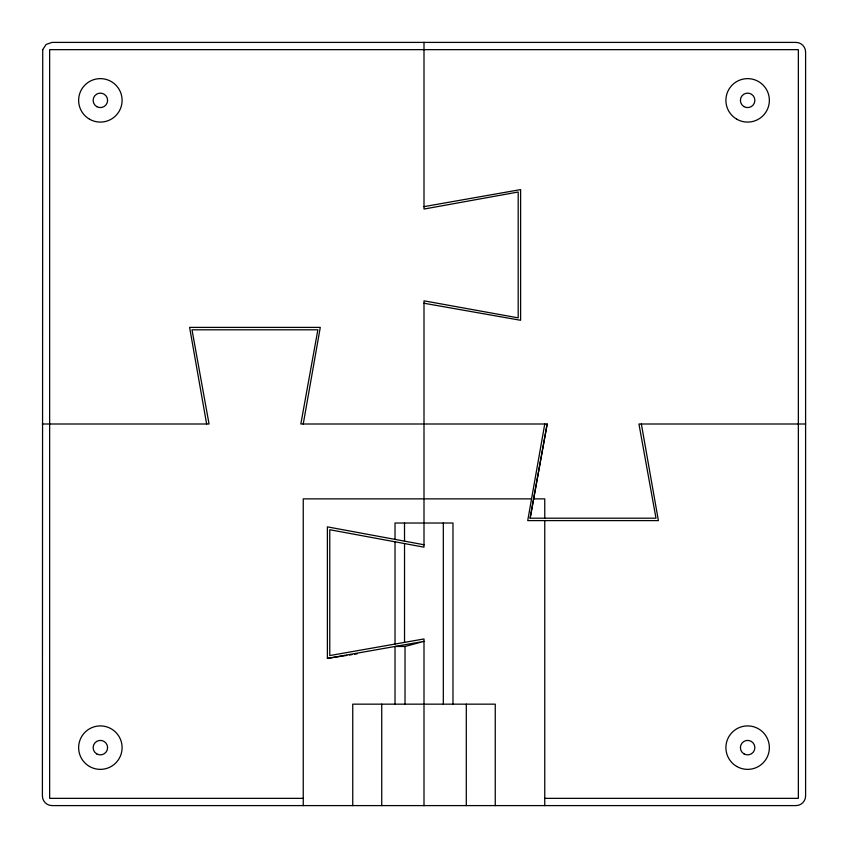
<?xml version="1.0" encoding="UTF-8"?>
<svg xmlns="http://www.w3.org/2000/svg" width="848" height="848" viewBox="0 0 848 848"><rect width="100%" height="100%" fill="white"/><g stroke="black" fill="none" stroke-linecap="round" stroke-linejoin="round"><path stroke-width="1.27" d="M303.245 424L320.279 327.392L189.602 327.392L206.636 424M544.755 424L527.721 520.608L658.398 520.608L641.364 424M805.6 424L638.947 424L655.992 518.192L530.138 518.192L547.172 424L300.828 424L317.862 329.808L192.008 329.808L209.053 424L42.4 424M530.138 518.192L547.172 424M395.02 704.158L395.02 646.473L405.026 646.473L424 641.364L327.392 658.398L327.392 526.862L424 544.755M424 206.636L520.608 189.602L520.608 320.279L424 303.245M327.392 658.398L346.8 655.419M349.387 655.027L351.973 654.624M354.57 654.232L357.156 653.829M531.558 498.868L303.245 498.868L303.245 805.6M533.975 498.868L544.755 498.868L544.755 518.192M303.245 798.35L49.65 798.35L49.65 49.65L798.35 49.65L798.35 798.35L544.755 798.35M404.507 523.025L404.528 541.151M544.755 520.608L544.755 805.6M495.253 805.6L495.253 704.158L352.747 704.158L352.747 805.6M466.294 704.158L466.294 805.6M452.98 704.158L452.98 523.025L395.02 523.025L395.02 539.392M443.324 523.025L443.324 704.158M424 42.4L424 209.053L518.192 192.008L518.192 317.862L424 300.828L424 547.172L329.766 529.724L329.766 655.568L424 638.947L424 805.6M405.026 646.473L405.026 704.158M404.528 543.568L404.528 642.381M395.02 541.808L395.02 644.067M381.738 704.158L381.738 805.6M42.729 49.566L42.4 795.943A9.657 9.657 0 0 0 52.057 805.6L795.943 805.6A9.657 9.657 0 0 0 805.6 795.943L805.6 52.057A9.657 9.657 0 0 0 795.943 42.4L52.057 42.4L46.184 44.393L42.729 49.566M96.746 106.636A7.25 7.25 0 0 0 107.611 100.361A7.25 7.25 0 0 0 96.746 94.086A7.25 7.25 0 0 0 96.746 106.636M89.496 119.186A21.741 21.741 0 0 0 122.101 100.361A21.741 21.741 0 0 0 89.496 81.535A21.741 21.741 0 0 0 89.496 119.186M96.746 753.914A7.25 7.25 0 0 0 107.611 747.639A7.25 7.25 0 0 0 96.746 741.364A7.25 7.25 0 0 0 96.746 753.914M89.496 766.465A21.741 21.741 0 0 0 122.101 747.639A21.741 21.741 0 0 0 89.496 728.814A21.741 21.741 0 0 0 89.496 766.465M744.014 753.914A7.25 7.25 0 0 0 754.879 747.639A7.25 7.25 0 0 0 744.014 741.364A7.25 7.25 0 0 0 744.014 753.914M736.764 766.465A21.741 21.741 0 0 0 769.369 747.639A21.741 21.741 0 0 0 736.764 728.814A21.741 21.741 0 0 0 736.764 766.465M744.014 106.636A7.25 7.25 0 0 0 754.879 100.361A7.25 7.25 0 0 0 744.014 94.086A7.25 7.25 0 0 0 744.014 106.636M736.764 119.186A21.741 21.741 0 0 0 769.369 100.361A21.741 21.741 0 0 0 736.764 81.535A21.741 21.741 0 0 0 736.764 119.186"/></g></svg>
